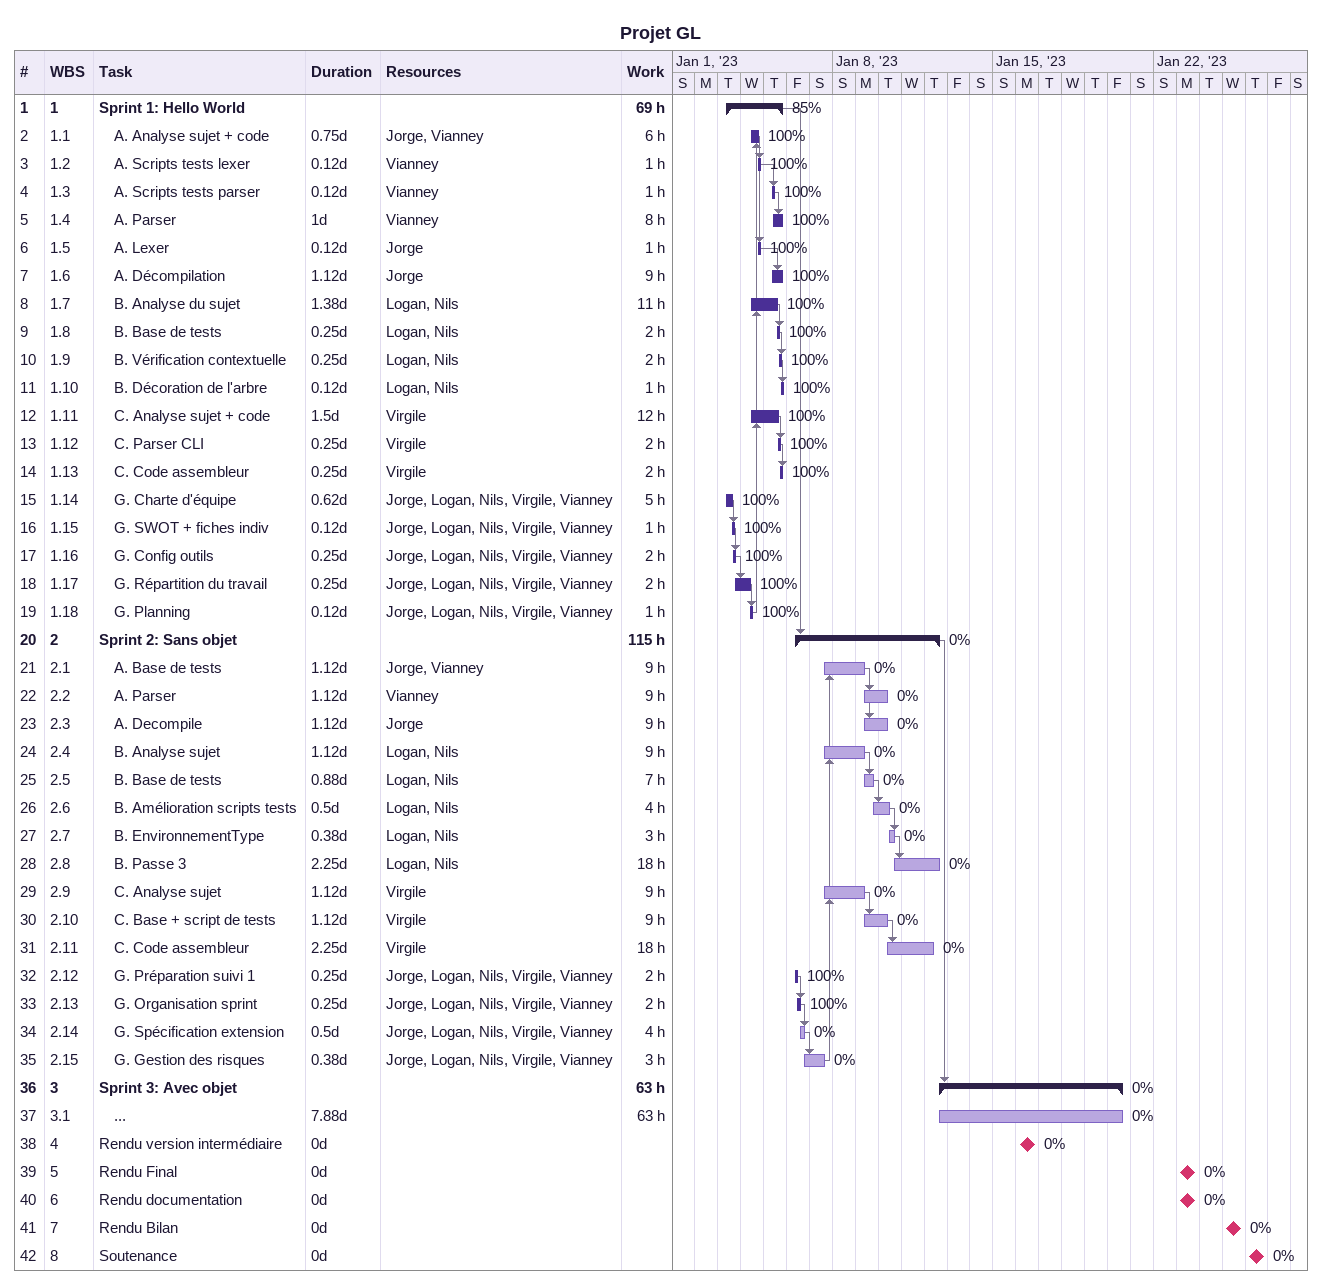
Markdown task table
Projet GL

| ID | WBS | Task | Duration | Start | Finish | Predecessors | Resources | % complete | Work (h) |
|---|---|---|---|---|---|---|---|---|---|
| 1 | 1 | **Sprint 1: Hello World** |  | 2023-01-03 | 2023-01-05 |  |  | 85 | 69 |
| 2 | 1.1 | A. Analyse sujet + code | 0.75d | 2023-01-04 | 2023-01-04 | 19 | Jorge, Vianney | 100 | 6 |
| 3 | 1.2 | A. Scripts tests lexer | 0.12d | 2023-01-04 | 2023-01-04 | 2 | Vianney | 100 | 1 |
| 4 | 1.3 | A. Scripts tests parser | 0.12d | 2023-01-05 | 2023-01-05 | 3 | Vianney | 100 | 1 |
| 5 | 1.4 | A. Parser | 1d | 2023-01-05 | 2023-01-05 | 4 | Vianney | 100 | 8 |
| 6 | 1.5 | A. Lexer | 0.12d | 2023-01-04 | 2023-01-04 | 2 | Jorge | 100 | 1 |
| 7 | 1.6 | A. Décompilation | 1.12d | 2023-01-05 | 2023-01-05 | 6 | Jorge | 100 | 9 |
| 8 | 1.7 | B. Analyse du sujet | 1.38d | 2023-01-04 | 2023-01-05 | 19 | Logan, Nils | 100 | 11 |
| 9 | 1.8 | B. Base de tests | 0.25d | 2023-01-05 | 2023-01-05 | 8 | Logan, Nils | 100 | 2 |
| 10 | 1.9 | B. Vérification contextuelle | 0.25d | 2023-01-05 | 2023-01-05 | 9 | Logan, Nils | 100 | 2 |
| 11 | 1.10 | B. Décoration de l'arbre | 0.12d | 2023-01-05 | 2023-01-05 | 10 | Logan, Nils | 100 | 1 |
| 12 | 1.11 | C. Analyse sujet + code | 1.5d | 2023-01-04 | 2023-01-05 | 19 | Virgile | 100 | 12 |
| 13 | 1.12 | C. Parser CLI | 0.25d | 2023-01-05 | 2023-01-05 | 12 | Virgile | 100 | 2 |
| 14 | 1.13 | C. Code assembleur | 0.25d | 2023-01-05 | 2023-01-05 | 13 | Virgile | 100 | 2 |
| 15 | 1.14 | G. Charte d'équipe | 0.62d | 2023-01-03 | 2023-01-03 |  | Jorge, Logan, Nils, Virgile, Vianney | 100 | 5 |
| 16 | 1.15 | G. SWOT + fiches indiv | 0.12d | 2023-01-03 | 2023-01-03 | 15 | Jorge, Logan, Nils, Virgile, Vianney | 100 | 1 |
| 17 | 1.16 | G. Config outils | 0.25d | 2023-01-03 | 2023-01-03 | 16 | Jorge, Logan, Nils, Virgile, Vianney | 100 | 2 |
| 18 | 1.17 | G. Répartition du travail | 0.25d | 2023-01-03 | 2023-01-04 | 17 | Jorge, Logan, Nils, Virgile, Vianney | 100 | 2 |
| 19 | 1.18 | G. Planning | 0.12d | 2023-01-04 | 2023-01-04 | 18 | Jorge, Logan, Nils, Virgile, Vianney | 100 | 1 |
| 20 | 2 | **Sprint 2: Sans objet** |  | 2023-01-06 | 2023-01-12 | 1 |  | 0 | 115 |
| 21 | 2.1 | A. Base de tests | 1.12d | 2023-01-07 | 2023-01-09 | 35 | Jorge, Vianney | 0 | 9 |
| 22 | 2.2 | A. Parser | 1.12d | 2023-01-09 | 2023-01-10 | 21 | Vianney | 0 | 9 |
| 23 | 2.3 | A. Decompile | 1.12d | 2023-01-09 | 2023-01-10 | 21 | Jorge | 0 | 9 |
| 24 | 2.4 | B. Analyse sujet | 1.12d | 2023-01-07 | 2023-01-09 | 35 | Logan, Nils | 0 | 9 |
| 25 | 2.5 | B. Base de tests | 0.88d | 2023-01-09 | 2023-01-09 | 24 | Logan, Nils | 0 | 7 |
| 26 | 2.6 | B. Amélioration scripts tests | 0.5d | 2023-01-09 | 2023-01-10 | 25 | Logan, Nils | 0 | 4 |
| 27 | 2.7 | B. EnvironnementType | 0.38d | 2023-01-10 | 2023-01-10 | 26 | Logan, Nils | 0 | 3 |
| 28 | 2.8 | B. Passe 3 | 2.25d | 2023-01-10 | 2023-01-12 | 27 | Logan, Nils | 0 | 18 |
| 29 | 2.9 | C. Analyse sujet | 1.12d | 2023-01-07 | 2023-01-09 | 35 | Virgile | 0 | 9 |
| 30 | 2.10 | C. Base + script de tests | 1.12d | 2023-01-09 | 2023-01-10 | 29 | Virgile | 0 | 9 |
| 31 | 2.11 | C. Code assembleur | 2.25d | 2023-01-10 | 2023-01-12 | 30 | Virgile | 0 | 18 |
| 32 | 2.12 | G. Préparation suivi 1 | 0.25d | 2023-01-06 | 2023-01-06 |  | Jorge, Logan, Nils, Virgile, Vianney | 100 | 2 |
| 33 | 2.13 | G. Organisation sprint | 0.25d | 2023-01-06 | 2023-01-06 | 32 | Jorge, Logan, Nils, Virgile, Vianney | 100 | 2 |
| 34 | 2.14 | G. Spécification extension | 0.5d | 2023-01-06 | 2023-01-06 | 33 | Jorge, Logan, Nils, Virgile, Vianney | 0 | 4 |
| 35 | 2.15 | G. Gestion des risques | 0.38d | 2023-01-06 | 2023-01-07 | 34 | Jorge, Logan, Nils, Virgile, Vianney | 0 | 3 |
| 36 | 3 | **Sprint 3: Avec objet** |  | 2023-01-12 | 2023-01-20 | 20 |  | 0 | 63 |
| 37 | 3.1 | ... | 7.88d | 2023-01-12 | 2023-01-20 |  |  | 0 | 63 |
| 38 | 4 | Rendu version intermédiaire | 0d | 2023-01-16 | 2023-01-16 |  |  | 0 |  |
| 39 | 5 | Rendu Final | 0d | 2023-01-23 | 2023-01-23 |  |  | 0 |  |
| 40 | 6 | Rendu documentation | 0d | 2023-01-23 | 2023-01-23 |  |  | 0 |  |
| 41 | 7 | Rendu Bilan | 0d | 2023-01-25 | 2023-01-25 |  |  | 0 |  |
| 42 | 8 | Soutenance | 0d | 2023-01-26 | 2023-01-26 |  |  | 0 |  |
